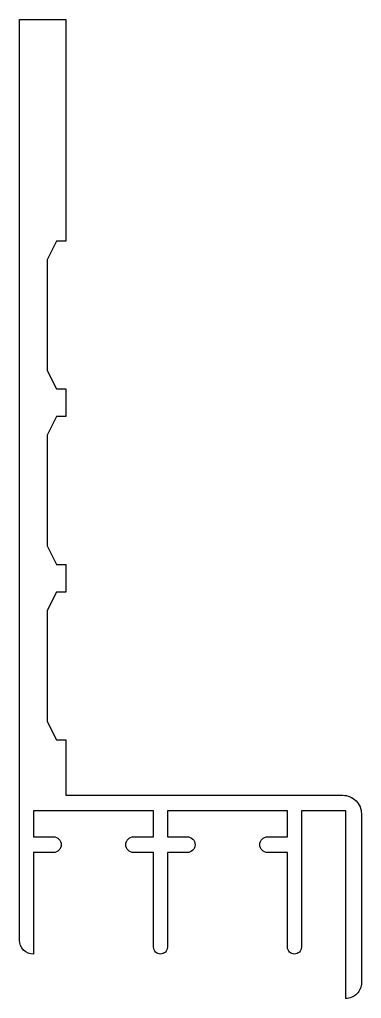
# Model space of a CAD drawing. Extents: x 147 to 184, y 135 to 241.
import ezdxf

# ---------------------------------------------------------------- set-up
doc = ezdxf.new("R2010")
doc.units = 0
doc.header["$LTSCALE"] = 15
doc.layers.get('0').update_dxf_attribs({"linetype": 'CONTINUOUS'})

msp = doc.modelspace()

# ---------------------------------------------------------------- linework, layer by layer
at = {"color": 0, "linetype": 'BYBLOCK'}
msp.add_lwpolyline([(177.1, 140.2, -0.414214), (176.35, 139.45, -0.414214), (175.6, 140.2), (175.6, 150.45), (173.45, 150.45, -1), (173.45, 152.15), (175.6, 152.15), (175.6, 154.95), (162.6, 154.95), (162.6, 152.15), (164.75, 152.15, -1), (164.75, 150.45), (162.6, 150.45), (162.6, 140.2, -0.414214), (161.85, 139.45, -0.414214), (161.1, 140.2), (161.1, 150.45), (158.95, 150.45, -1), (158.95, 152.15), (161.1, 152.15), (161.1, 154.95), (148.1, 154.95), (148.1, 152.15), (150.25, 152.15, -1), (150.25, 150.45), (148.1, 150.45), (148.1, 139.45, -0.414214), (146.6, 140.95), (146.6, 240.65), (151.6, 240.65), (151.6, 216.65), (150.6, 216.65), (149.6, 214.65), (149.6, 202.65), (150.6, 200.65), (151.6, 200.65), (151.6, 197.65), (150.6, 197.65), (149.6, 195.65), (149.6, 183.65), (150.6, 181.65), (151.6, 181.65), (151.6, 178.65), (150.6, 178.65), (149.59, 176.65), (149.59, 164.65), (150.6, 162.65), (151.6, 162.65), (151.6, 156.65), (181.6, 156.65, -0.414214), (183.6, 154.65), (183.6, 136.35, -0.414214), (181.9, 134.65), (181.9, 134.65), (181.9, 154.95), (177.1, 154.95)], format="xyb", close=True, dxfattribs=at)

doc.saveas('drawing.dxf')
